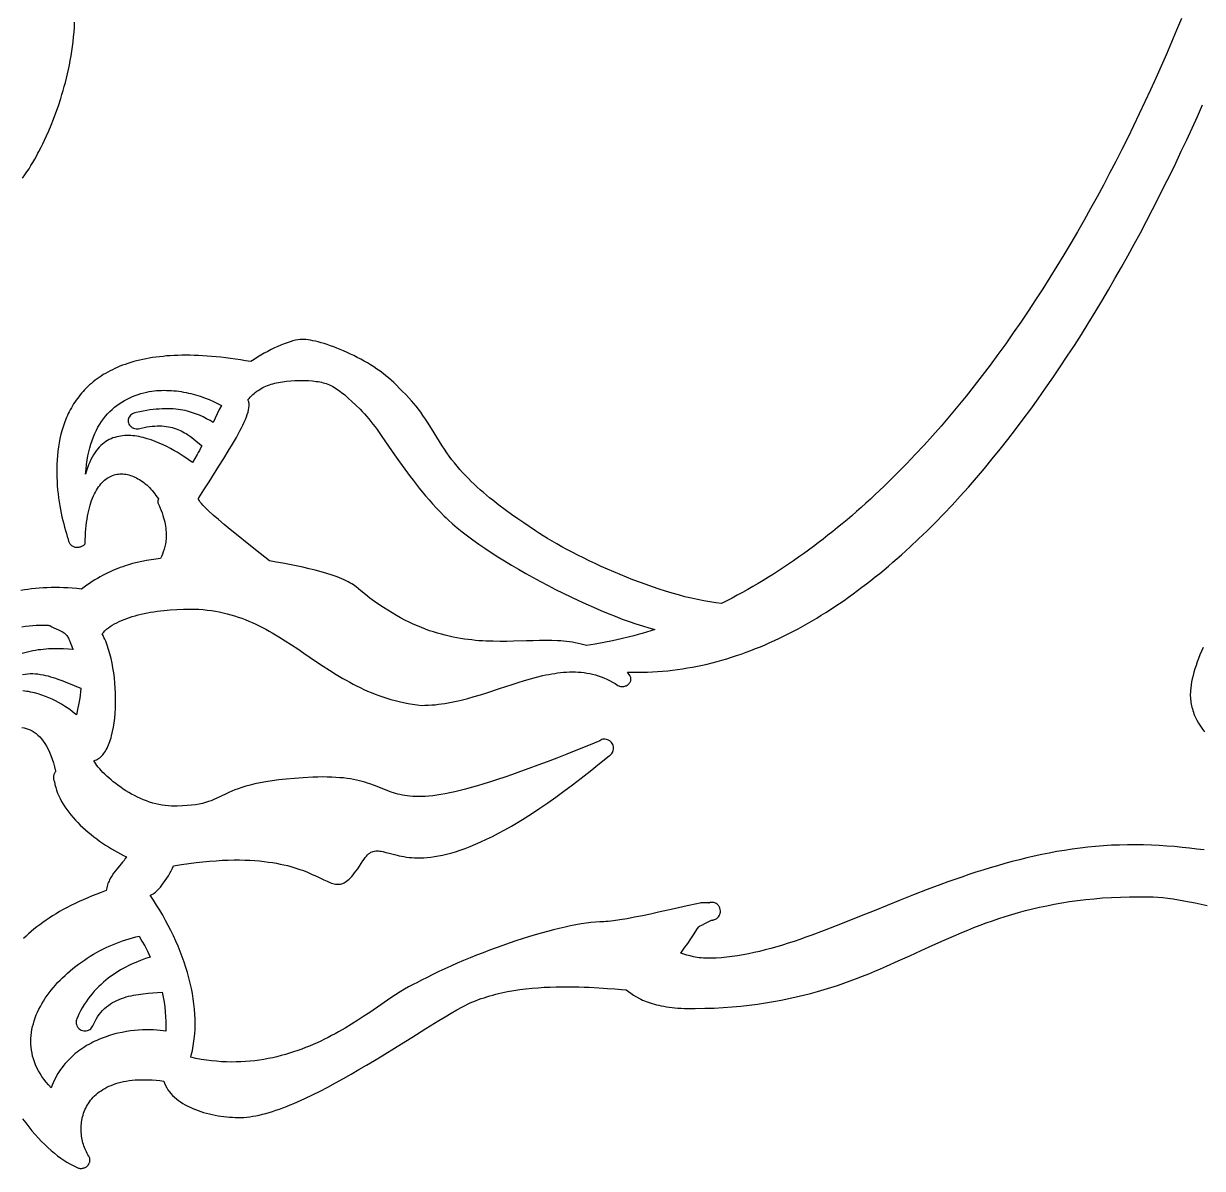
# Model space of a CAD drawing. Extents: x 0 to 113, y 52 to 137.
# Drawn here: x 45.32 to 64.05, y 54.6 to 72.79 of the extents above; entities that cross this region are included whole.
import ezdxf

# ---------------------------------------------------------------- set-up
doc = ezdxf.new("R2010")
doc.units = 0
doc.header["$MEASUREMENT"] = 0

msp = doc.modelspace()

# ---------------------------------------------------------------- linework, layer by layer
for points in [[(63.718, 72.871), (63.64, 72.681), (63.561, 72.492), (63.48, 72.302), (63.397, 72.112), (63.312, 71.923), (63.226, 71.733), (63.139, 71.543), (63.05, 71.353), (62.959, 71.164), (62.866, 70.974), (62.772, 70.785), (62.676, 70.597), (62.579, 70.409), (62.48, 70.222), (62.379, 70.035), (62.277, 69.849), (62.173, 69.664), (62.068, 69.479), (61.961, 69.296), (61.852, 69.114), (61.742, 68.932), (61.63, 68.752), (61.517, 68.573), (61.402, 68.396), (61.285, 68.22), (61.167, 68.045), (61.048, 67.872), (60.927, 67.7), (60.804, 67.53), (60.679, 67.362), (60.554, 67.195), (60.426, 67.031), (60.297, 66.868), (60.167, 66.708), (60.035, 66.55), (59.901, 66.393), (59.766, 66.239), (59.629, 66.088), (59.491, 65.939), (59.351, 65.792), (59.21, 65.648), (59.067, 65.506), (58.995, 65.437), (58.923, 65.368), (58.85, 65.299), (58.777, 65.232), (58.704, 65.165), (58.63, 65.098), (58.556, 65.033), (58.481, 64.968), (58.406, 64.904), (58.331, 64.841), (58.255, 64.778), (58.179, 64.717), (58.102, 64.656), (58.026, 64.595), (57.948, 64.536), (57.871, 64.478), (57.793, 64.42), (57.714, 64.363), (57.636, 64.307), (57.557, 64.252), (57.477, 64.197), (57.397, 64.144), (57.317, 64.091), (57.237, 64.04), (57.156, 63.989), (57.074, 63.939), (56.993, 63.89), (56.911, 63.842), (56.828, 63.795), (56.746, 63.749), (56.662, 63.703), (56.579, 63.659), (56.495, 63.616), (56.411, 63.574), (56.319, 63.584), (56.225, 63.598), (56.129, 63.615), (56.031, 63.634), (55.932, 63.656), (55.831, 63.681), (55.73, 63.708), (55.627, 63.737), (55.524, 63.768), (55.42, 63.801), (55.316, 63.836), (55.212, 63.873), (55.108, 63.911), (55.004, 63.95), (54.902, 63.991), (54.8, 64.032), (54.699, 64.075), (54.599, 64.118), (54.501, 64.162), (54.404, 64.206), (54.31, 64.251), (54.217, 64.296), (54.127, 64.341), (54.039, 64.386), (53.955, 64.431), (53.873, 64.475), (53.794, 64.519), (53.719, 64.562), (53.648, 64.605), (53.58, 64.646), (53.517, 64.686), (53.457, 64.725), (53.27, 64.852), (53.173, 64.919), (53.075, 64.989), (52.975, 65.061), (52.875, 65.136), (52.776, 65.214), (52.726, 65.254), (52.677, 65.295), (52.628, 65.337), (52.579, 65.379), (52.531, 65.423), (52.483, 65.467), (52.436, 65.513), (52.389, 65.559), (52.343, 65.606), (52.298, 65.655), (52.254, 65.704), (52.21, 65.754), (52.168, 65.806), (52.126, 65.858), (52.086, 65.912), (52.047, 65.967), (52.009, 66.023), (51.972, 66.08), (51.846, 66.283), (51.748, 66.439), (51.706, 66.504), (51.668, 66.561), (51.632, 66.613), (51.597, 66.66), (51.562, 66.706), (51.525, 66.75), (51.486, 66.795), (51.442, 66.842), (51.393, 66.893), (51.338, 66.949), (51.203, 67.082), (51.164, 67.12), (51.122, 67.157), (51.078, 67.193), (51.033, 67.228), (50.986, 67.263), (50.937, 67.297), (50.887, 67.331), (50.836, 67.363), (50.784, 67.395), (50.731, 67.425), (50.678, 67.455), (50.624, 67.483), (50.57, 67.511), (50.515, 67.537), (50.461, 67.562), (50.407, 67.586), (50.354, 67.609), (50.301, 67.63), (50.249, 67.65), (50.197, 67.669), (50.147, 67.686), (50.098, 67.702), (50.051, 67.716), (50.005, 67.729), (49.961, 67.74), (49.919, 67.749), (49.879, 67.757), (49.842, 67.763), (49.806, 67.767), (49.774, 67.769), (49.744, 67.77), (49.718, 67.768), (49.681, 67.763), (49.641, 67.755), (49.599, 67.745), (49.555, 67.732), (49.509, 67.717), (49.461, 67.699), (49.411, 67.679), (49.36, 67.657), (49.308, 67.633), (49.255, 67.607), (49.201, 67.579), (49.147, 67.55), (49.093, 67.519), (49.039, 67.486), (48.985, 67.452), (48.931, 67.416), (48.849, 67.431), (48.768, 67.444), (48.688, 67.456), (48.61, 67.467), (48.533, 67.477), (48.457, 67.485), (48.383, 67.493), (48.31, 67.5), (48.239, 67.505), (48.168, 67.51), (48.1, 67.513), (48.032, 67.516), (47.966, 67.517), (47.901, 67.518), (47.837, 67.517), (47.774, 67.516), (47.713, 67.513), (47.653, 67.51), (47.594, 67.506), (47.537, 67.5), (47.48, 67.494), (47.425, 67.488), (47.371, 67.48), (47.318, 67.471), (47.267, 67.462), (47.216, 67.451), (47.167, 67.44), (47.118, 67.429), (47.071, 67.416), (47.025, 67.403), (46.98, 67.388), (46.936, 67.373), (46.893, 67.358), (46.852, 67.342), (46.811, 67.325), (46.771, 67.307), (46.732, 67.288), (46.695, 67.269), (46.658, 67.25), (46.622, 67.229), (46.588, 67.209), (46.554, 67.187), (46.521, 67.165), (46.489, 67.142), (46.458, 67.119), (46.428, 67.095), (46.399, 67.071), (46.371, 67.046), (46.343, 67.021), (46.317, 66.995), (46.291, 66.969), (46.267, 66.942), (46.243, 66.915), (46.22, 66.887), (46.197, 66.859), (46.176, 66.83), (46.155, 66.802), (46.136, 66.772), (46.116, 66.743), (46.098, 66.713), (46.081, 66.682), (46.064, 66.652), (46.048, 66.621), (46.032, 66.59), (46.018, 66.558), (46.004, 66.526), (45.978, 66.462), (45.955, 66.397), (45.934, 66.33), (45.916, 66.264), (45.9, 66.196), (45.886, 66.128), (45.875, 66.06), (45.866, 65.991), (45.858, 65.923), (45.853, 65.854), (45.85, 65.785), (45.848, 65.717), (45.848, 65.648), (45.85, 65.581), (45.853, 65.513), (45.857, 65.447), (45.863, 65.381), (45.87, 65.315), (45.878, 65.251), (45.887, 65.188), (45.897, 65.126), (45.908, 65.065), (45.92, 65.006), (45.932, 64.948), (45.945, 64.892), (45.959, 64.837), (45.973, 64.784), (45.987, 64.733), (46.001, 64.685), (46.016, 64.638), (46.03, 64.594), (46.031, 64.583), (46.033, 64.573), (46.036, 64.563), (46.039, 64.553), (46.044, 64.544), (46.049, 64.534), (46.054, 64.526), (46.061, 64.517), (46.068, 64.509), (46.076, 64.502), (46.084, 64.495), (46.093, 64.489), (46.103, 64.483), (46.113, 64.478), (46.124, 64.474), (46.135, 64.47), (46.147, 64.468), (46.159, 64.466), (46.17, 64.466), (46.182, 64.466), (46.194, 64.467), (46.205, 64.468), (46.216, 64.471), (46.227, 64.474), (46.238, 64.478), (46.249, 64.482), (46.259, 64.488), (46.268, 64.494), (46.277, 64.5), (46.286, 64.507), (46.294, 64.515), (46.301, 64.523), (46.302, 64.584), (46.304, 64.644), (46.307, 64.701), (46.312, 64.757), (46.317, 64.81), (46.323, 64.862), (46.33, 64.912), (46.338, 64.96), (46.347, 65.006), (46.356, 65.051), (46.367, 65.093), (46.378, 65.134), (46.39, 65.174), (46.403, 65.211), (46.417, 65.247), (46.431, 65.281), (46.446, 65.313), (46.462, 65.344), (46.478, 65.373), (46.495, 65.4), (46.513, 65.426), (46.531, 65.45), (46.549, 65.473), (46.569, 65.494), (46.588, 65.513), (46.608, 65.531), (46.629, 65.547), (46.65, 65.562), (46.671, 65.575), (46.693, 65.587), (46.715, 65.598), (46.737, 65.607), (46.76, 65.615), (46.783, 65.621), (46.806, 65.626), (46.829, 65.629), (46.852, 65.631), (46.876, 65.632), (46.9, 65.631), (46.924, 65.629), (46.948, 65.626), (46.972, 65.622), (46.996, 65.616), (47.02, 65.609), (47.044, 65.601), (47.068, 65.592), (47.092, 65.581), (47.116, 65.569), (47.139, 65.556), (47.163, 65.542), (47.186, 65.527), (47.21, 65.511), (47.232, 65.494), (47.255, 65.475), (47.278, 65.456), (47.3, 65.435), (47.322, 65.414), (47.343, 65.391), (47.364, 65.368), (47.385, 65.343), (47.405, 65.318), (47.425, 65.291), (47.445, 65.264), (47.463, 65.236), (47.459, 65.22), (47.455, 65.205), (47.454, 65.197), (47.453, 65.19), (47.453, 65.182), (47.455, 65.174), (47.474, 65.131), (47.492, 65.09), (47.508, 65.05), (47.522, 65.011), (47.534, 64.973), (47.546, 64.936), (47.555, 64.901), (47.564, 64.866), (47.571, 64.832), (47.576, 64.8), (47.581, 64.768), (47.584, 64.737), (47.586, 64.708), (47.588, 64.679), (47.588, 64.651), (47.587, 64.624), (47.586, 64.597), (47.583, 64.572), (47.58, 64.547), (47.576, 64.523), (47.567, 64.478), (47.555, 64.435), (47.542, 64.394), (47.528, 64.356), (47.513, 64.32), (47.498, 64.286), (47.425, 64.277), (47.351, 64.267), (47.277, 64.255), (47.203, 64.241), (47.127, 64.225), (47.051, 64.206), (46.975, 64.184), (46.936, 64.171), (46.897, 64.158), (46.858, 64.144), (46.819, 64.129), (46.779, 64.113), (46.74, 64.096), (46.7, 64.078), (46.659, 64.059), (46.619, 64.039), (46.578, 64.018), (46.537, 63.995), (46.495, 63.972), (46.454, 63.947), (46.412, 63.92), (46.369, 63.893), (46.327, 63.864), (46.284, 63.834), (46.24, 63.802), (46.168, 63.81), (46.096, 63.816), (46.026, 63.82), (45.957, 63.824), (45.89, 63.826), (45.823, 63.826), (45.758, 63.826), (45.694, 63.824), (45.631, 63.821), (45.569, 63.817), (45.509, 63.811), (45.449, 63.805), (45.391, 63.797), (45.334, 63.788), (45.278, 63.778)], [(45.306, 70.332), (45.341, 70.382), (45.375, 70.432), (45.408, 70.482), (45.439, 70.532), (45.469, 70.582), (45.498, 70.632), (45.525, 70.682), (45.55, 70.731), (45.564, 70.756), (45.6, 70.825), (45.625, 70.876), (45.654, 70.936), (45.687, 71.006), (45.722, 71.084), (45.758, 71.172), (45.797, 71.267), (45.836, 71.371), (45.875, 71.481), (45.913, 71.598), (45.932, 71.66), (45.951, 71.722), (45.969, 71.786), (45.986, 71.852), (46.003, 71.919), (46.02, 71.987), (46.035, 72.057), (46.05, 72.128), (46.064, 72.2), (46.077, 72.273), (46.089, 72.347), (46.099, 72.423), (46.109, 72.499), (46.117, 72.576), (46.124, 72.654), (46.129, 72.733), (46.133, 72.812)], [(64.079, 59.656), (63.964, 59.671), (63.847, 59.685), (63.729, 59.698), (63.609, 59.709), (63.488, 59.719), (63.366, 59.727), (63.242, 59.732), (63.116, 59.737), (62.989, 59.739), (62.86, 59.738), (62.733, 59.735), (62.607, 59.73), (62.481, 59.722), (62.356, 59.712), (62.231, 59.7), (62.108, 59.685), (61.985, 59.669), (61.862, 59.65), (61.741, 59.63), (61.62, 59.607), (61.5, 59.583), (61.381, 59.557), (61.262, 59.53), (61.145, 59.501), (61.028, 59.471), (60.911, 59.439), (60.795, 59.406), (60.681, 59.372), (60.566, 59.337), (60.453, 59.301), (60.34, 59.264), (60.228, 59.226), (60.117, 59.187), (60.006, 59.148), (59.896, 59.107), (59.679, 59.026), (59.464, 58.943), (59.252, 58.859), (59.043, 58.775), (58.836, 58.691), (58.633, 58.608), (58.432, 58.528), (58.235, 58.45), (58.04, 58.374), (57.847, 58.303), (57.752, 58.269), (57.658, 58.236), (57.564, 58.204), (57.472, 58.174), (57.379, 58.145), (57.288, 58.118), (57.197, 58.092), (57.107, 58.068), (57.017, 58.045), (56.928, 58.025), (56.84, 58.006), (56.753, 57.989), (56.666, 57.975), (56.58, 57.962), (56.495, 57.952), (56.41, 57.944), (56.326, 57.939), (56.243, 57.936), (56.201, 57.936), (56.161, 57.936), (56.124, 57.938), (56.089, 57.941), (56.056, 57.944), (56.025, 57.949), (55.995, 57.954), (55.967, 57.959), (55.913, 57.972), (55.862, 57.986), (55.763, 58.015), (55.82, 58.095), (55.874, 58.172), (55.923, 58.245), (55.966, 58.31), (56.031, 58.408), (56.05, 58.436), (56.056, 58.443), (56.06, 58.446), (56.066, 58.447), (56.074, 58.45), (56.097, 58.461), (56.158, 58.492), (56.22, 58.525), (56.244, 58.537), (56.254, 58.541), (56.261, 58.543), (56.271, 58.543), (56.281, 58.545), (56.291, 58.547), (56.3, 58.55), (56.318, 58.557), (56.335, 58.568), (56.35, 58.58), (56.363, 58.595), (56.374, 58.612), (56.383, 58.631), (56.389, 58.65), (56.393, 58.67), (56.394, 58.69), (56.392, 58.71), (56.387, 58.729), (56.38, 58.747), (56.375, 58.756), (56.37, 58.764), (56.364, 58.772), (56.357, 58.78), (56.341, 58.794), (56.325, 58.805), (56.306, 58.814), (56.287, 58.82), (56.268, 58.823), (56.248, 58.824), (56.238, 58.823), (56.228, 58.821), (56.218, 58.818), (56.208, 58.815), (56.214, 58.817), (56.209, 58.817), (56.182, 58.815), (56.165, 58.815), (56.144, 58.815), (56.121, 58.815), (56.095, 58.815), (56.085, 58.814), (56.069, 58.812), (56.02, 58.802), (55.867, 58.768), (55.657, 58.72), (55.412, 58.666), (55.284, 58.638), (55.156, 58.611), (55.03, 58.586), (54.91, 58.563), (54.798, 58.544), (54.697, 58.529), (54.651, 58.524), (54.61, 58.52), (54.572, 58.517), (54.539, 58.516), (54.476, 58.515), (54.408, 58.51), (54.336, 58.503), (54.261, 58.494), (54.182, 58.482), (54.099, 58.467), (54.013, 58.45), (53.925, 58.431), (53.834, 58.41), (53.74, 58.387), (53.645, 58.362), (53.547, 58.335), (53.448, 58.307), (53.347, 58.276), (53.245, 58.244), (53.143, 58.211), (53.039, 58.176), (52.935, 58.14), (52.831, 58.102), (52.726, 58.064), (52.622, 58.024), (52.519, 57.983), (52.416, 57.942), (52.314, 57.899), (52.213, 57.856), (52.113, 57.812), (52.016, 57.768), (51.92, 57.723), (51.826, 57.678), (51.735, 57.632), (51.646, 57.586), (51.56, 57.54), (51.531, 57.528), (51.501, 57.514), (51.47, 57.498), (51.439, 57.481), (51.373, 57.444), (51.305, 57.401), (51.233, 57.354), (51.157, 57.304), (50.996, 57.194), (50.821, 57.075), (50.729, 57.013), (50.633, 56.951), (50.534, 56.889), (50.431, 56.827), (50.324, 56.766), (50.27, 56.736), (50.215, 56.706), (50.159, 56.677), (50.101, 56.648), (50.044, 56.62), (49.985, 56.593), (49.925, 56.566), (49.865, 56.54), (49.803, 56.515), (49.741, 56.491), (49.678, 56.468), (49.613, 56.446), (49.549, 56.426), (49.483, 56.406), (49.416, 56.388), (49.348, 56.371), (49.28, 56.355), (49.21, 56.341), (49.14, 56.328), (49.069, 56.317), (48.997, 56.307), (48.924, 56.299), (48.85, 56.293), (48.775, 56.289), (48.699, 56.287), (48.623, 56.286), (48.545, 56.288), (48.467, 56.292), (48.388, 56.298), (48.307, 56.306), (48.226, 56.316), (48.144, 56.329), (48.061, 56.344), (47.977, 56.362), (47.987, 56.398), (47.996, 56.434), (48.004, 56.47), (48.011, 56.507), (48.024, 56.581), (48.034, 56.657), (48.041, 56.733), (48.046, 56.811), (48.048, 56.889), (48.047, 56.968), (48.043, 57.048), (48.037, 57.129), (48.028, 57.21), (48.017, 57.292), (48.004, 57.374), (47.988, 57.457), (47.969, 57.54), (47.949, 57.623), (47.926, 57.707), (47.9, 57.79), (47.873, 57.874), (47.843, 57.958), (47.811, 58.041), (47.777, 58.125), (47.741, 58.208), (47.703, 58.291), (47.663, 58.374), (47.621, 58.456), (47.577, 58.538), (47.532, 58.62), (47.484, 58.7), (47.435, 58.78), (47.384, 58.86), (47.331, 58.938), (47.341, 58.94), (47.351, 58.943), (47.361, 58.948), (47.372, 58.954), (47.384, 58.961), (47.395, 58.969), (47.419, 58.988), (47.444, 59.011), (47.469, 59.037), (47.495, 59.067), (47.521, 59.099), (47.547, 59.134), (47.572, 59.17), (47.597, 59.208), (47.622, 59.247), (47.645, 59.286), (47.667, 59.326), (47.688, 59.365), (47.706, 59.404), (47.829, 59.424), (47.947, 59.441), (48.062, 59.456), (48.172, 59.468), (48.278, 59.478), (48.381, 59.486), (48.479, 59.492), (48.574, 59.495), (48.666, 59.497), (48.753, 59.497), (48.838, 59.496), (48.919, 59.492), (48.997, 59.488), (49.071, 59.482), (49.143, 59.474), (49.212, 59.465), (49.277, 59.456), (49.34, 59.445), (49.4, 59.433), (49.458, 59.421), (49.513, 59.407), (49.566, 59.393), (49.616, 59.379), (49.664, 59.364), (49.709, 59.348), (49.753, 59.333), (49.794, 59.317), (49.834, 59.301), (49.908, 59.269), (49.975, 59.239), (50.092, 59.183), (50.143, 59.159), (50.19, 59.139), (50.213, 59.131), (50.235, 59.124), (50.256, 59.119), (50.276, 59.115), (50.297, 59.112), (50.316, 59.111), (50.336, 59.112), (50.355, 59.114), (50.375, 59.119), (50.394, 59.126), (50.413, 59.134), (50.433, 59.145), (50.452, 59.158), (50.473, 59.174), (50.493, 59.192), (50.514, 59.213), (50.536, 59.236), (50.558, 59.263), (50.581, 59.292), (50.606, 59.324), (50.631, 59.359), (50.657, 59.397), (50.684, 59.439), (50.712, 59.484), (50.731, 59.512), (50.749, 59.537), (50.768, 59.559), (50.786, 59.578), (50.804, 59.594), (50.823, 59.608), (50.841, 59.619), (50.86, 59.627), (50.879, 59.634), (50.899, 59.638), (50.919, 59.641), (50.939, 59.641), (50.961, 59.641), (50.983, 59.638), (51.005, 59.635), (51.029, 59.63), (51.079, 59.618), (51.133, 59.603), (51.192, 59.587), (51.257, 59.571), (51.291, 59.564), (51.327, 59.557), (51.365, 59.55), (51.405, 59.544), (51.446, 59.539), (51.489, 59.535), (51.535, 59.533), (51.582, 59.531), (51.632, 59.532), (51.683, 59.533), (51.737, 59.537), (51.793, 59.543), (51.852, 59.551), (51.913, 59.561), (51.977, 59.574), (52.043, 59.59), (52.113, 59.608), (52.184, 59.629), (52.259, 59.653), (52.337, 59.681), (52.418, 59.712), (52.502, 59.746), (52.589, 59.784), (52.679, 59.826), (52.773, 59.872), (52.87, 59.923), (52.97, 59.977), (53.074, 60.036), (53.182, 60.1), (53.293, 60.169), (53.408, 60.242), (53.527, 60.321), (53.65, 60.405), (53.777, 60.495), (53.908, 60.59), (54.043, 60.69), (54.183, 60.797), (54.326, 60.91), (54.474, 61.029), (54.627, 61.154), (54.643, 61.164), (54.657, 61.176), (54.669, 61.19), (54.679, 61.205), (54.687, 61.222), (54.692, 61.239), (54.696, 61.258), (54.697, 61.277), (54.695, 61.297), (54.691, 61.316), (54.684, 61.333), (54.675, 61.35), (54.663, 61.365), (54.65, 61.379), (54.635, 61.391), (54.618, 61.4), (54.6, 61.408), (54.582, 61.413), (54.564, 61.416), (54.546, 61.417), (54.528, 61.415), (54.511, 61.41), (54.494, 61.402), (54.478, 61.392), (54.296, 61.317), (54.122, 61.247), (53.954, 61.18), (53.794, 61.117), (53.64, 61.058), (53.493, 61.002), (53.352, 60.95), (53.218, 60.901), (53.089, 60.856), (52.967, 60.814), (52.85, 60.775), (52.739, 60.739), (52.633, 60.706), (52.532, 60.676), (52.436, 60.648), (52.344, 60.624), (52.258, 60.602), (52.175, 60.582), (52.097, 60.565), (52.023, 60.55), (51.953, 60.538), (51.886, 60.527), (51.823, 60.519), (51.763, 60.512), (51.706, 60.508), (51.652, 60.505), (51.601, 60.504), (51.552, 60.504), (51.506, 60.506), (51.461, 60.509), (51.419, 60.514), (51.379, 60.52), (51.34, 60.527), (51.302, 60.535), (51.266, 60.544), (51.231, 60.554), (51.197, 60.565), (51.163, 60.576), (51.097, 60.6), (51.031, 60.626), (50.965, 60.653), (50.896, 60.68), (50.823, 60.707), (50.784, 60.72), (50.744, 60.732), (50.702, 60.744), (50.659, 60.755), (50.613, 60.766), (50.565, 60.776), (50.514, 60.785), (50.461, 60.793), (50.405, 60.8), (50.346, 60.805), (50.283, 60.81), (50.218, 60.813), (50.148, 60.815), (50.075, 60.816), (49.998, 60.814), (49.917, 60.811), (49.765, 60.803), (49.625, 60.793), (49.496, 60.782), (49.377, 60.769), (49.269, 60.755), (49.17, 60.74), (49.079, 60.723), (48.997, 60.706), (48.921, 60.688), (48.852, 60.669), (48.79, 60.649), (48.732, 60.63), (48.679, 60.61), (48.63, 60.589), (48.584, 60.569), (48.541, 60.549), (48.461, 60.51), (48.382, 60.473), (48.343, 60.456), (48.301, 60.439), (48.258, 60.424), (48.213, 60.409), (48.164, 60.397), (48.11, 60.385), (48.053, 60.375), (47.99, 60.367), (47.921, 60.361), (47.845, 60.356), (47.762, 60.354), (47.672, 60.354), (47.622, 60.356), (47.572, 60.361), (47.523, 60.368), (47.473, 60.377), (47.423, 60.388), (47.373, 60.402), (47.324, 60.417), (47.275, 60.435), (47.227, 60.454), (47.178, 60.475), (47.131, 60.497), (47.084, 60.52), (47.038, 60.545), (46.993, 60.57), (46.949, 60.597), (46.906, 60.625), (46.865, 60.653), (46.824, 60.682), (46.785, 60.711), (46.747, 60.74), (46.711, 60.77), (46.676, 60.8), (46.643, 60.83), (46.612, 60.859), (46.583, 60.889), (46.556, 60.918), (46.531, 60.946), (46.508, 60.974), (46.487, 61), (46.469, 61.026), (46.453, 61.051), (46.44, 61.075), (46.459, 61.081), (46.478, 61.088), (46.496, 61.097), (46.514, 61.108), (46.531, 61.12), (46.548, 61.134), (46.564, 61.15), (46.579, 61.167), (46.594, 61.185), (46.609, 61.205), (46.622, 61.227), (46.636, 61.249), (46.648, 61.273), (46.66, 61.298), (46.672, 61.325), (46.683, 61.352), (46.693, 61.38), (46.703, 61.41), (46.712, 61.44), (46.721, 61.472), (46.736, 61.537), (46.75, 61.606), (46.761, 61.678), (46.77, 61.752), (46.777, 61.828), (46.782, 61.906), (46.784, 61.986), (46.784, 62.066), (46.783, 62.147), (46.779, 62.228), (46.773, 62.309), (46.765, 62.39), (46.754, 62.47), (46.742, 62.549), (46.728, 62.626), (46.711, 62.701), (46.693, 62.773), (46.673, 62.843), (46.65, 62.91), (46.638, 62.942), (46.626, 62.974), (46.613, 63.004), (46.599, 63.033), (46.585, 63.062), (46.571, 63.089), (46.592, 63.114), (46.615, 63.139), (46.641, 63.163), (46.669, 63.186), (46.699, 63.208), (46.731, 63.229), (46.765, 63.249), (46.801, 63.268), (46.838, 63.287), (46.878, 63.304), (46.919, 63.321), (46.961, 63.336), (47.004, 63.351), (47.049, 63.365), (47.095, 63.379), (47.143, 63.391), (47.191, 63.403), (47.24, 63.414), (47.29, 63.424), (47.34, 63.433), (47.391, 63.441), (47.443, 63.449), (47.495, 63.456), (47.548, 63.462), (47.601, 63.467), (47.653, 63.472), (47.759, 63.479), (47.865, 63.483), (47.969, 63.485), (48.039, 63.484), (48.107, 63.481), (48.175, 63.476), (48.241, 63.469), (48.306, 63.461), (48.37, 63.451), (48.432, 63.439), (48.494, 63.426), (48.555, 63.411), (48.615, 63.395), (48.674, 63.377), (48.732, 63.358), (48.789, 63.338), (48.845, 63.316), (48.901, 63.293), (48.956, 63.269), (49.01, 63.244), (49.064, 63.218), (49.117, 63.191), (49.17, 63.164), (49.222, 63.135), (49.274, 63.106), (49.325, 63.075), (49.376, 63.045), (49.477, 62.981), (49.578, 62.916), (49.678, 62.85), (49.777, 62.782), (49.978, 62.646), (50.08, 62.578), (50.183, 62.512), (50.287, 62.446), (50.34, 62.414), (50.394, 62.383), (50.448, 62.352), (50.503, 62.322), (50.558, 62.292), (50.614, 62.263), (50.671, 62.236), (50.729, 62.208), (50.787, 62.182), (50.847, 62.157), (50.907, 62.133), (50.969, 62.11), (51.031, 62.088), (51.095, 62.068), (51.159, 62.048), (51.225, 62.031), (51.292, 62.014), (51.361, 61.999), (51.43, 61.985), (51.501, 61.973), (51.573, 61.963), (51.647, 61.954), (51.7, 61.955), (51.753, 61.957), (51.806, 61.961), (51.859, 61.965), (51.912, 61.971), (51.964, 61.978), (52.017, 61.986), (52.069, 61.995), (52.121, 62.004), (52.173, 62.015), (52.225, 62.026), (52.277, 62.039), (52.38, 62.065), (52.482, 62.093), (52.584, 62.124), (52.685, 62.155), (52.886, 62.221), (53.084, 62.286), (53.183, 62.318), (53.281, 62.348), (53.378, 62.377), (53.474, 62.403), (53.57, 62.426), (53.618, 62.437), (53.666, 62.446), (53.714, 62.455), (53.761, 62.463), (53.808, 62.469), (53.855, 62.475), (53.902, 62.479), (53.949, 62.483), (53.996, 62.485), (54.042, 62.485), (54.089, 62.485), (54.135, 62.483), (54.181, 62.479), (54.227, 62.474), (54.273, 62.467), (54.318, 62.459), (54.364, 62.449), (54.409, 62.437), (54.454, 62.423), (54.499, 62.407), (54.544, 62.39), (54.589, 62.37), (54.634, 62.349), (54.678, 62.325), (54.722, 62.299), (54.766, 62.271), (54.779, 62.264), (54.793, 62.259), (54.806, 62.256), (54.82, 62.253), (54.833, 62.252), (54.847, 62.253), (54.86, 62.254), (54.873, 62.257), (54.886, 62.262), (54.899, 62.267), (54.911, 62.274), (54.922, 62.281), (54.932, 62.29), (54.942, 62.3), (54.951, 62.312), (54.959, 62.324), (54.964, 62.334), (54.968, 62.345), (54.97, 62.355), (54.971, 62.366), (54.971, 62.376), (54.97, 62.387), (54.968, 62.397), (54.964, 62.407), (54.96, 62.417), (54.956, 62.427), (54.944, 62.447), (54.93, 62.465), (54.915, 62.482), (54.996, 62.48), (55.076, 62.479), (55.156, 62.48), (55.237, 62.482), (55.317, 62.486), (55.396, 62.491), (55.476, 62.497), (55.556, 62.505), (55.635, 62.513), (55.714, 62.524), (55.793, 62.535), (55.872, 62.548), (55.95, 62.562), (56.029, 62.577), (56.107, 62.594), (56.185, 62.611), (56.263, 62.63), (56.34, 62.651), (56.418, 62.672), (56.495, 62.695), (56.572, 62.719), (56.649, 62.744), (56.726, 62.77), (56.802, 62.797), (56.878, 62.826), (56.954, 62.856), (57.03, 62.886), (57.106, 62.918), (57.181, 62.951), (57.256, 62.985), (57.331, 63.021), (57.406, 63.057), (57.481, 63.094), (57.555, 63.133), (57.629, 63.172), (57.703, 63.213), (57.777, 63.255), (57.85, 63.297), (57.924, 63.341), (57.997, 63.385), (58.069, 63.431), (58.142, 63.478), (58.214, 63.525), (58.286, 63.574), (58.358, 63.623), (58.43, 63.673), (58.501, 63.725), (58.572, 63.777), (58.643, 63.83), (58.714, 63.884), (58.784, 63.939), (58.855, 63.995), (58.925, 64.051), (58.994, 64.109), (59.064, 64.167), (59.133, 64.227), (59.202, 64.287), (59.271, 64.347), (59.339, 64.409), (59.407, 64.471), (59.543, 64.599), (59.677, 64.729), (59.811, 64.862), (59.943, 64.998), (60.074, 65.137), (60.205, 65.279), (60.334, 65.423), (60.462, 65.57), (60.589, 65.719), (60.714, 65.871), (60.839, 66.025), (60.962, 66.181), (61.084, 66.34), (61.205, 66.5), (61.325, 66.663), (61.444, 66.827), (61.561, 66.993), (61.677, 67.161), (61.792, 67.331), (61.905, 67.502), (62.018, 67.674), (62.129, 67.848), (62.238, 68.024), (62.347, 68.2), (62.454, 68.378), (62.559, 68.557), (62.663, 68.737), (62.766, 68.918), (62.868, 69.099), (62.968, 69.282), (63.067, 69.465), (63.164, 69.648), (63.26, 69.832), (63.354, 70.017), (63.447, 70.202), (63.539, 70.387), (63.629, 70.572), (63.717, 70.758), (63.804, 70.943), (63.89, 71.128), (63.973, 71.313), (64.056, 71.498)], [(45.292, 63.202), (45.352, 63.212), (45.41, 63.219), (45.467, 63.224), (45.523, 63.228), (45.577, 63.23), (45.629, 63.23), (45.679, 63.23), (45.679, 63.23), (45.698, 63.228), (45.711, 63.226), (45.723, 63.223), (45.74, 63.221), (45.769, 63.203), (45.802, 63.186), (45.874, 63.152), (45.908, 63.136), (45.94, 63.12), (45.966, 63.104), (45.976, 63.096), (45.985, 63.089), (45.997, 63.077), (46.008, 63.064), (46.018, 63.05), (46.027, 63.036), (46.035, 63.021), (46.043, 63.005), (46.056, 62.973), (46.069, 62.94), (46.081, 62.907), (46.093, 62.874), (46.107, 62.843), (46.033, 62.848), (45.956, 62.853), (45.878, 62.855), (45.798, 62.854), (45.758, 62.853), (45.717, 62.851), (45.676, 62.848), (45.635, 62.844), (45.594, 62.839), (45.552, 62.834), (45.51, 62.827), (45.469, 62.819), (45.427, 62.811), (45.385, 62.8), (45.343, 62.789), (45.301, 62.777)], [(64.064, 62.876), (64.038, 62.817), (64.014, 62.758), (63.991, 62.701), (63.97, 62.644), (63.951, 62.589), (63.933, 62.534), (63.917, 62.481), (63.904, 62.428), (63.892, 62.377), (63.881, 62.327), (63.873, 62.278), (63.867, 62.23), (63.862, 62.183), (63.861, 62.157), (63.86, 62.131), (63.86, 62.105), (63.862, 62.079), (63.864, 62.053), (63.867, 62.027), (63.87, 62.001), (63.875, 61.975), (63.88, 61.949), (63.886, 61.923), (63.893, 61.897), (63.901, 61.872), (63.909, 61.846), (63.919, 61.821), (63.929, 61.795), (63.94, 61.77), (63.963, 61.721), (63.99, 61.672), (64.02, 61.625), (64.052, 61.578), (64.087, 61.533)], [(45.305, 62.445), (45.346, 62.452), (45.387, 62.456), (45.428, 62.458), (45.469, 62.458), (45.509, 62.456), (45.55, 62.453), (45.591, 62.447), (45.631, 62.44), (45.671, 62.431), (45.711, 62.421), (45.751, 62.41), (45.79, 62.399), (45.829, 62.386), (45.868, 62.372), (45.944, 62.343), (46.019, 62.313), (46.091, 62.283), (46.162, 62.254), (46.23, 62.227), (46.226, 62.171), (46.221, 62.118), (46.214, 62.067), (46.206, 62.016), (46.196, 61.965), (46.185, 61.914), (46.16, 61.805), (46.127, 61.832), (46.092, 61.859), (46.054, 61.887), (46.014, 61.915), (45.971, 61.943), (45.925, 61.971), (45.878, 61.998), (45.828, 62.024), (45.777, 62.05), (45.724, 62.074), (45.668, 62.097), (45.612, 62.117), (45.554, 62.136), (45.494, 62.152), (45.433, 62.166), (45.402, 62.172), (45.371, 62.177), (45.34, 62.181), (45.308, 62.185)], [(45.296, 61.602), (45.33, 61.597), (45.362, 61.589), (45.395, 61.578), (45.427, 61.565), (45.458, 61.548), (45.489, 61.529), (45.52, 61.506), (45.55, 61.481), (45.579, 61.452), (45.607, 61.421), (45.634, 61.385), (45.661, 61.347), (45.686, 61.305), (45.71, 61.26), (45.734, 61.211), (45.756, 61.158), (45.776, 61.101), (45.795, 61.041), (45.813, 60.977), (45.83, 60.909), (45.829, 60.907), (45.83, 60.905), (45.83, 60.902), (45.83, 60.9), (45.823, 60.892), (45.817, 60.883), (45.812, 60.874), (45.807, 60.864), (45.803, 60.854), (45.8, 60.844), (45.798, 60.834), (45.796, 60.824), (45.796, 60.814), (45.796, 60.803), (45.796, 60.793), (45.798, 60.782), (45.8, 60.772), (45.803, 60.762), (45.807, 60.752), (45.812, 60.742), (45.82, 60.697), (45.832, 60.651), (45.845, 60.606), (45.862, 60.561), (45.881, 60.517), (45.902, 60.472), (45.926, 60.428), (45.951, 60.384), (45.979, 60.341), (46.009, 60.298), (46.041, 60.256), (46.074, 60.214), (46.109, 60.172), (46.146, 60.132), (46.184, 60.091), (46.223, 60.052), (46.264, 60.013), (46.306, 59.975), (46.349, 59.938), (46.393, 59.902), (46.437, 59.866), (46.483, 59.832), (46.529, 59.798), (46.576, 59.766), (46.623, 59.734), (46.67, 59.704), (46.718, 59.674), (46.766, 59.646), (46.814, 59.619), (46.862, 59.594), (46.909, 59.569), (46.957, 59.546), (46.938, 59.518), (46.918, 59.491), (46.896, 59.463), (46.873, 59.435), (46.825, 59.378), (46.801, 59.349), (46.776, 59.318), (46.753, 59.286), (46.73, 59.253), (46.708, 59.218), (46.689, 59.181), (46.679, 59.161), (46.671, 59.142), (46.663, 59.121), (46.655, 59.1), (46.649, 59.079), (46.643, 59.056), (46.638, 59.033), (46.633, 59.01), (46.557, 58.982), (46.483, 58.954), (46.41, 58.926), (46.34, 58.896), (46.271, 58.866), (46.204, 58.836), (46.139, 58.805), (46.075, 58.774), (46.013, 58.742), (45.953, 58.709), (45.895, 58.677), (45.838, 58.643), (45.783, 58.609), (45.73, 58.575), (45.678, 58.54), (45.628, 58.505), (45.58, 58.469), (45.533, 58.433), (45.487, 58.397), (45.444, 58.36), (45.401, 58.323), (45.361, 58.285), (45.321, 58.247)], [(45.307, 55.382), (45.355, 55.318), (45.404, 55.255), (45.453, 55.194), (45.504, 55.136), (45.554, 55.08), (45.605, 55.026), (45.657, 54.975), (45.708, 54.927), (45.759, 54.881), (45.811, 54.838), (45.862, 54.798), (45.912, 54.76), (45.962, 54.726), (46.011, 54.695), (46.059, 54.667), (46.107, 54.643), (46.153, 54.622), (46.162, 54.616), (46.172, 54.61), (46.182, 54.606), (46.192, 54.602), (46.203, 54.599), (46.213, 54.597), (46.224, 54.596), (46.235, 54.596), (46.246, 54.596), (46.257, 54.598), (46.268, 54.6), (46.279, 54.603), (46.289, 54.606), (46.3, 54.611), (46.309, 54.616), (46.319, 54.622), (46.328, 54.628), (46.336, 54.636), (46.343, 54.643), (46.35, 54.651), (46.356, 54.66), (46.361, 54.669), (46.366, 54.678), (46.369, 54.688), (46.372, 54.697), (46.374, 54.707), (46.376, 54.718), (46.377, 54.728), (46.376, 54.739), (46.375, 54.75), (46.374, 54.76), (46.371, 54.771), (46.358, 54.792), (46.345, 54.813), (46.332, 54.835), (46.32, 54.857), (46.309, 54.88), (46.299, 54.904), (46.289, 54.928), (46.28, 54.953), (46.272, 54.978), (46.265, 55.004), (46.258, 55.03), (46.252, 55.056), (46.247, 55.083), (46.243, 55.11), (46.24, 55.138), (46.238, 55.165), (46.236, 55.193), (46.236, 55.221), (46.236, 55.249), (46.237, 55.277), (46.24, 55.305), (46.243, 55.333), (46.248, 55.361), (46.253, 55.389), (46.26, 55.417), (46.267, 55.444), (46.276, 55.472), (46.286, 55.499), (46.297, 55.526), (46.309, 55.552), (46.322, 55.579), (46.337, 55.604), (46.352, 55.63), (46.369, 55.654), (46.387, 55.679), (46.407, 55.703), (46.428, 55.726), (46.45, 55.748), (46.473, 55.77), (46.498, 55.791), (46.524, 55.812), (46.552, 55.831), (46.581, 55.85), (46.611, 55.868), (46.643, 55.885), (46.677, 55.901), (46.711, 55.916), (46.748, 55.93), (46.786, 55.943), (46.825, 55.955), (46.866, 55.966), (46.909, 55.975), (46.953, 55.984), (46.999, 55.991), (47.046, 55.997), (47.095, 56.001), (47.146, 56.004), (47.199, 56.006), (47.253, 56.006), (47.309, 56.005), (47.367, 56.002), (47.426, 55.998), (47.488, 55.992), (47.551, 55.985), (47.557, 55.966), (47.563, 55.948), (47.578, 55.913), (47.596, 55.879), (47.616, 55.846), (47.638, 55.815), (47.663, 55.785), (47.69, 55.756), (47.719, 55.728), (47.75, 55.701), (47.782, 55.676), (47.817, 55.652), (47.852, 55.629), (47.89, 55.607), (47.929, 55.586), (47.969, 55.567), (48.01, 55.549), (48.052, 55.531), (48.095, 55.515), (48.139, 55.5), (48.183, 55.487), (48.228, 55.474), (48.274, 55.462), (48.32, 55.452), (48.366, 55.442), (48.412, 55.434), (48.458, 55.427), (48.505, 55.42), (48.551, 55.415), (48.596, 55.411), (48.642, 55.408), (48.686, 55.406), (48.73, 55.404), (48.775, 55.405), (48.821, 55.407), (48.868, 55.411), (48.916, 55.416), (48.965, 55.424), (49.014, 55.433), (49.065, 55.444), (49.117, 55.456), (49.169, 55.469), (49.223, 55.485), (49.277, 55.501), (49.331, 55.519), (49.387, 55.539), (49.443, 55.559), (49.5, 55.581), (49.557, 55.604), (49.615, 55.628), (49.674, 55.653), (49.792, 55.707), (49.912, 55.764), (50.033, 55.825), (50.156, 55.888), (50.279, 55.955), (50.403, 56.023), (50.526, 56.094), (50.65, 56.166), (50.773, 56.239), (50.896, 56.312), (51.018, 56.386), (51.257, 56.534), (51.489, 56.678), (51.711, 56.817), (51.921, 56.945), (52.021, 57.005), (52.116, 57.062), (52.208, 57.115), (52.295, 57.163), (52.336, 57.185), (52.377, 57.205), (52.419, 57.225), (52.462, 57.243), (52.505, 57.261), (52.549, 57.278), (52.593, 57.294), (52.638, 57.309), (52.684, 57.324), (52.73, 57.338), (52.776, 57.351), (52.823, 57.363), (52.87, 57.374), (52.917, 57.385), (53.013, 57.405), (53.109, 57.422), (53.206, 57.437), (53.303, 57.449), (53.401, 57.459), (53.497, 57.467), (53.594, 57.474), (53.689, 57.478), (53.783, 57.481), (53.876, 57.483), (53.967, 57.483), (54.056, 57.482), (54.143, 57.481), (54.227, 57.478), (54.308, 57.475), (54.461, 57.467), (54.599, 57.457), (54.719, 57.449), (54.82, 57.441), (54.899, 57.436), (54.935, 57.407), (54.973, 57.379), (55.014, 57.351), (55.058, 57.324), (55.106, 57.297), (55.132, 57.284), (55.158, 57.272), (55.186, 57.26), (55.215, 57.248), (55.245, 57.237), (55.277, 57.226), (55.31, 57.216), (55.344, 57.206), (55.379, 57.196), (55.416, 57.188), (55.455, 57.179), (55.495, 57.172), (55.536, 57.165), (55.58, 57.159), (55.625, 57.153), (55.672, 57.148), (55.72, 57.144), (55.77, 57.141), (55.823, 57.139), (55.877, 57.137), (55.933, 57.136), (55.991, 57.137), (56.144, 57.14), (56.293, 57.145), (56.438, 57.153), (56.58, 57.164), (56.718, 57.176), (56.853, 57.191), (56.984, 57.208), (57.113, 57.227), (57.238, 57.247), (57.361, 57.27), (57.48, 57.294), (57.598, 57.32), (57.712, 57.347), (57.825, 57.376), (57.935, 57.406), (58.043, 57.438), (58.149, 57.471), (58.253, 57.505), (58.355, 57.54), (58.456, 57.577), (58.555, 57.614), (58.653, 57.652), (58.75, 57.69), (58.845, 57.73), (58.94, 57.769), (59.033, 57.81), (59.219, 57.892), (59.402, 57.975), (59.585, 58.059), (59.767, 58.142), (59.951, 58.224), (60.137, 58.305), (60.231, 58.345), (60.326, 58.384), (60.422, 58.422), (60.519, 58.459), (60.617, 58.496), (60.717, 58.531), (60.818, 58.566), (60.921, 58.599), (61.026, 58.631), (61.132, 58.662), (61.241, 58.692), (61.352, 58.72), (61.465, 58.746), (61.58, 58.771), (61.699, 58.794), (61.819, 58.816), (61.943, 58.835), (62.069, 58.853), (62.198, 58.868), (62.331, 58.882), (62.467, 58.893), (62.606, 58.902), (62.749, 58.908), (62.895, 58.912), (63.046, 58.914), (63.2, 58.913), (63.272, 58.911), (63.346, 58.906), (63.423, 58.899), (63.503, 58.89), (63.586, 58.878), (63.671, 58.865), (63.759, 58.85), (63.848, 58.833), (63.94, 58.814), (64.034, 58.794), (64.13, 58.773)]]:
    msp.add_lwpolyline(points)
for points in [[(49.777, 67.116), (49.848, 67.114), (49.912, 67.11), (49.972, 67.103), (50.001, 67.099), (50.029, 67.094), (50.055, 67.088), (50.081, 67.081), (50.107, 67.074), (50.132, 67.066), (50.156, 67.057), (50.181, 67.047), (50.205, 67.036), (50.228, 67.024), (50.252, 67.011), (50.276, 66.996), (50.3, 66.981), (50.324, 66.965), (50.349, 66.947), (50.374, 66.928), (50.425, 66.886), (50.48, 66.838), (50.538, 66.785), (50.601, 66.725), (50.669, 66.659), (50.704, 66.623), (50.738, 66.586), (50.772, 66.548), (50.806, 66.508), (50.839, 66.467), (50.872, 66.425), (50.906, 66.381), (50.939, 66.336), (51.006, 66.242), (51.074, 66.143), (51.218, 65.933), (51.295, 65.822), (51.377, 65.708), (51.464, 65.59), (51.51, 65.53), (51.557, 65.469), (51.606, 65.408), (51.657, 65.346), (51.71, 65.283), (51.764, 65.22), (51.821, 65.156), (51.88, 65.092), (51.942, 65.027), (52.005, 64.962), (52.036, 64.932), (52.067, 64.902), (52.135, 64.84), (52.209, 64.777), (52.288, 64.713), (52.373, 64.648), (52.461, 64.583), (52.555, 64.517), (52.652, 64.45), (52.753, 64.383), (52.858, 64.316), (52.965, 64.249), (53.075, 64.182), (53.188, 64.116), (53.303, 64.051), (53.419, 63.986), (53.537, 63.922), (53.656, 63.859), (53.776, 63.797), (53.896, 63.737), (54.017, 63.678), (54.137, 63.621), (54.257, 63.566), (54.375, 63.513), (54.493, 63.463), (54.609, 63.415), (54.723, 63.369), (54.835, 63.326), (54.945, 63.286), (55.052, 63.249), (55.155, 63.216), (55.256, 63.186), (55.352, 63.159), (55.286, 63.138), (55.219, 63.118), (55.153, 63.098), (55.086, 63.079), (55.019, 63.061), (54.951, 63.044), (54.816, 63.011), (54.68, 62.981), (54.544, 62.953), (54.406, 62.928), (54.268, 62.904), (54.224, 62.917), (54.179, 62.929), (54.134, 62.939), (54.088, 62.948), (54.042, 62.956), (53.996, 62.963), (53.95, 62.968), (53.903, 62.973), (53.856, 62.977), (53.808, 62.98), (53.713, 62.983), (53.615, 62.985), (53.517, 62.984), (53.417, 62.982), (53.315, 62.979), (53.107, 62.973), (53.001, 62.971), (52.893, 62.97), (52.783, 62.972), (52.671, 62.975), (52.615, 62.979), (52.558, 62.982), (52.5, 62.987), (52.442, 62.993), (52.384, 63), (52.325, 63.008), (52.266, 63.017), (52.206, 63.027), (52.146, 63.039), (52.085, 63.052), (52.023, 63.067), (51.962, 63.083), (51.899, 63.101), (51.836, 63.12), (51.773, 63.141), (51.709, 63.164), (51.644, 63.189), (51.579, 63.216), (51.514, 63.245), (51.447, 63.276), (51.381, 63.309), (51.313, 63.344), (51.245, 63.382), (51.177, 63.422), (51.108, 63.465), (51.038, 63.51), (50.968, 63.557), (50.897, 63.607), (50.826, 63.66), (50.753, 63.716), (50.681, 63.775), (50.607, 63.836), (50.586, 63.853), (50.562, 63.87), (50.536, 63.887), (50.508, 63.903), (50.478, 63.919), (50.447, 63.935), (50.414, 63.95), (50.379, 63.965), (50.343, 63.98), (50.305, 63.995), (50.225, 64.023), (50.14, 64.05), (50.05, 64.076), (49.956, 64.102), (49.859, 64.126), (49.758, 64.149), (49.655, 64.171), (49.549, 64.192), (49.443, 64.212), (49.335, 64.231), (49.227, 64.25), (49.081, 64.367), (48.9, 64.51), (48.703, 64.668), (48.604, 64.749), (48.508, 64.829), (48.417, 64.906), (48.333, 64.979), (48.259, 65.047), (48.226, 65.078), (48.196, 65.108), (48.17, 65.135), (48.147, 65.16), (48.129, 65.183), (48.115, 65.203), (48.106, 65.22), (48.103, 65.227), (48.101, 65.234), (48.101, 65.24), (48.102, 65.245), (48.105, 65.249), (48.108, 65.252), (48.188, 65.38), (48.269, 65.507), (48.426, 65.756), (48.502, 65.876), (48.574, 65.993), (48.641, 66.105), (48.703, 66.212), (48.731, 66.264), (48.758, 66.314), (48.783, 66.362), (48.806, 66.409), (48.827, 66.454), (48.846, 66.497), (48.862, 66.539), (48.876, 66.578), (48.888, 66.615), (48.896, 66.65), (48.902, 66.682), (48.905, 66.713), (48.906, 66.727), (48.905, 66.741), (48.904, 66.753), (48.902, 66.766), (48.899, 66.777), (48.896, 66.788), (48.891, 66.799), (48.886, 66.808), (48.904, 66.831), (48.923, 66.852), (48.942, 66.873), (48.962, 66.892), (48.983, 66.91), (49.004, 66.928), (49.026, 66.945), (49.049, 66.96), (49.073, 66.975), (49.097, 66.989), (49.122, 67.003), (49.147, 67.015), (49.173, 67.026), (49.2, 67.037), (49.227, 67.047), (49.255, 67.057), (49.284, 67.065), (49.313, 67.073), (49.343, 67.08), (49.373, 67.086), (49.435, 67.097), (49.499, 67.106), (49.566, 67.111), (49.634, 67.115), (49.705, 67.117), (49.777, 67.116)], [(47.278, 66.932), (47.317, 66.939), (47.357, 66.946), (47.396, 66.951), (47.435, 66.955), (47.474, 66.958), (47.514, 66.96), (47.553, 66.961), (47.593, 66.96), (47.632, 66.959), (47.671, 66.957), (47.71, 66.954), (47.749, 66.95), (47.788, 66.945), (47.827, 66.939), (47.865, 66.932), (47.903, 66.925), (47.941, 66.917), (47.979, 66.908), (48.054, 66.888), (48.127, 66.865), (48.199, 66.84), (48.269, 66.813), (48.337, 66.784), (48.403, 66.753), (48.467, 66.721), (48.432, 66.653), (48.399, 66.586), (48.367, 66.518), (48.336, 66.448), (48.284, 66.479), (48.23, 66.509), (48.175, 66.537), (48.116, 66.563), (48.086, 66.576), (48.056, 66.588), (48.024, 66.599), (47.992, 66.61), (47.958, 66.619), (47.924, 66.628), (47.889, 66.637), (47.853, 66.644), (47.816, 66.65), (47.778, 66.656), (47.739, 66.66), (47.698, 66.664), (47.657, 66.666), (47.614, 66.667), (47.57, 66.667), (47.525, 66.666), (47.478, 66.663), (47.43, 66.66), (47.381, 66.654), (47.33, 66.648), (47.278, 66.64), (47.224, 66.63), (47.169, 66.619), (47.112, 66.606), (47.091, 66.602), (47.071, 66.596), (47.053, 66.588), (47.036, 66.578), (47.021, 66.565), (47.008, 66.551), (46.998, 66.536), (46.994, 66.527), (46.99, 66.518), (46.987, 66.509), (46.985, 66.5), (46.984, 66.49), (46.983, 66.481), (46.984, 66.471), (46.985, 66.462), (46.989, 66.443), (46.996, 66.424), (47.006, 66.407), (47.012, 66.399), (47.019, 66.391), (47.026, 66.384), (47.034, 66.378), (47.042, 66.372), (47.051, 66.366), (47.059, 66.362), (47.069, 66.358), (47.088, 66.352), (47.108, 66.349), (47.129, 66.348), (47.149, 66.35), (47.17, 66.354), (47.191, 66.36), (47.237, 66.37), (47.282, 66.378), (47.325, 66.385), (47.366, 66.39), (47.406, 66.393), (47.445, 66.395), (47.483, 66.395), (47.519, 66.394), (47.555, 66.391), (47.589, 66.387), (47.622, 66.382), (47.654, 66.376), (47.685, 66.368), (47.715, 66.359), (47.744, 66.349), (47.772, 66.339), (47.8, 66.327), (47.827, 66.314), (47.853, 66.301), (47.878, 66.287), (47.903, 66.272), (47.928, 66.256), (47.975, 66.224), (48.021, 66.189), (48.065, 66.153), (48.109, 66.116), (48.152, 66.079), (48.135, 66.041), (48.116, 66.005), (48.098, 65.97), (48.079, 65.938), (48.041, 65.875), (48.004, 65.815), (47.939, 65.861), (47.9, 65.887), (47.857, 65.915), (47.811, 65.945), (47.762, 65.975), (47.71, 66.005), (47.655, 66.036), (47.597, 66.065), (47.538, 66.094), (47.477, 66.122), (47.414, 66.148), (47.35, 66.171), (47.286, 66.192), (47.253, 66.202), (47.221, 66.21), (47.188, 66.218), (47.155, 66.224), (47.122, 66.23), (47.089, 66.235), (47.057, 66.239), (47.024, 66.241), (46.992, 66.242), (46.96, 66.242), (46.928, 66.241), (46.896, 66.238), (46.864, 66.234), (46.833, 66.229), (46.802, 66.222), (46.772, 66.213), (46.742, 66.203), (46.713, 66.191), (46.684, 66.178), (46.656, 66.162), (46.628, 66.145), (46.601, 66.126), (46.574, 66.105), (46.549, 66.082), (46.524, 66.057), (46.499, 66.03), (46.476, 66), (46.454, 65.969), (46.432, 65.935), (46.411, 65.899), (46.391, 65.86), (46.373, 65.819), (46.355, 65.776), (46.338, 65.73), (46.323, 65.681), (46.308, 65.63), (46.314, 65.706), (46.321, 65.779), (46.331, 65.849), (46.343, 65.917), (46.356, 65.982), (46.372, 66.046), (46.39, 66.106), (46.409, 66.164), (46.43, 66.22), (46.453, 66.274), (46.478, 66.325), (46.504, 66.374), (46.532, 66.421), (46.561, 66.466), (46.592, 66.508), (46.624, 66.549), (46.657, 66.587), (46.692, 66.623), (46.728, 66.657), (46.765, 66.69), (46.803, 66.72), (46.842, 66.748), (46.882, 66.774), (46.923, 66.799), (46.965, 66.822), (47.008, 66.843), (47.052, 66.862), (47.096, 66.879), (47.141, 66.895), (47.186, 66.909), (47.232, 66.921), (47.278, 66.932)], [(47.156, 58.288), (47.201, 58.208), (47.246, 58.131), (47.267, 58.09), (47.289, 58.048), (47.31, 58.002), (47.331, 57.953), (47.257, 57.929), (47.181, 57.901), (47.142, 57.886), (47.103, 57.869), (47.063, 57.852), (47.024, 57.834), (46.984, 57.814), (46.944, 57.794), (46.904, 57.772), (46.863, 57.749), (46.824, 57.725), (46.784, 57.7), (46.744, 57.674), (46.705, 57.646), (46.666, 57.617), (46.628, 57.586), (46.59, 57.554), (46.553, 57.521), (46.516, 57.486), (46.48, 57.45), (46.445, 57.412), (46.411, 57.372), (46.378, 57.331), (46.345, 57.288), (46.314, 57.244), (46.284, 57.198), (46.255, 57.15), (46.228, 57.1), (46.202, 57.048), (46.177, 56.995), (46.168, 56.977), (46.161, 56.958), (46.157, 56.939), (46.156, 56.92), (46.157, 56.9), (46.161, 56.881), (46.168, 56.863), (46.172, 56.854), (46.177, 56.845), (46.183, 56.837), (46.19, 56.83), (46.204, 56.816), (46.221, 56.804), (46.238, 56.795), (46.257, 56.788), (46.277, 56.784), (46.297, 56.783), (46.317, 56.784), (46.337, 56.788), (46.355, 56.795), (46.372, 56.804), (46.388, 56.816), (46.402, 56.829), (46.414, 56.845), (46.423, 56.862), (46.431, 56.881), (46.452, 56.925), (46.474, 56.966), (46.498, 57.005), (46.523, 57.041), (46.55, 57.075), (46.578, 57.106), (46.608, 57.135), (46.638, 57.162), (46.67, 57.186), (46.703, 57.209), (46.736, 57.23), (46.771, 57.249), (46.806, 57.266), (46.842, 57.282), (46.878, 57.296), (46.916, 57.309), (46.953, 57.32), (46.991, 57.331), (47.029, 57.34), (47.068, 57.348), (47.107, 57.355), (47.146, 57.361), (47.223, 57.372), (47.301, 57.38), (47.377, 57.387), (47.523, 57.399), (47.539, 57.319), (47.553, 57.239), (47.564, 57.161), (47.572, 57.083), (47.578, 57.005), (47.582, 56.928), (47.584, 56.851), (47.584, 56.775), (47.539, 56.783), (47.491, 56.789), (47.44, 56.794), (47.386, 56.797), (47.33, 56.799), (47.271, 56.799), (47.211, 56.798), (47.149, 56.794), (47.086, 56.788), (47.021, 56.781), (46.955, 56.771), (46.888, 56.758), (46.821, 56.744), (46.754, 56.727), (46.686, 56.707), (46.619, 56.684), (46.552, 56.659), (46.519, 56.645), (46.486, 56.631), (46.453, 56.616), (46.42, 56.6), (46.388, 56.583), (46.356, 56.566), (46.324, 56.547), (46.293, 56.528), (46.262, 56.508), (46.232, 56.487), (46.202, 56.466), (46.172, 56.443), (46.143, 56.42), (46.115, 56.396), (46.087, 56.371), (46.06, 56.345), (46.033, 56.318), (46.007, 56.29), (45.982, 56.261), (45.957, 56.231), (45.934, 56.201), (45.91, 56.169), (45.888, 56.136), (45.867, 56.102), (45.846, 56.068), (45.827, 56.032), (45.808, 55.995), (45.79, 55.957), (45.774, 55.918), (45.758, 55.878), (45.717, 55.922), (45.68, 55.967), (45.645, 56.012), (45.613, 56.058), (45.584, 56.103), (45.557, 56.149), (45.534, 56.195), (45.513, 56.242), (45.495, 56.288), (45.479, 56.335), (45.466, 56.382), (45.456, 56.428), (45.448, 56.475), (45.442, 56.522), (45.438, 56.569), (45.437, 56.616), (45.439, 56.663), (45.442, 56.71), (45.448, 56.757), (45.455, 56.804), (45.465, 56.85), (45.477, 56.896), (45.491, 56.942), (45.506, 56.988), (45.524, 57.034), (45.543, 57.079), (45.565, 57.124), (45.588, 57.168), (45.612, 57.212), (45.638, 57.256), (45.666, 57.299), (45.695, 57.342), (45.726, 57.384), (45.758, 57.426), (45.792, 57.467), (45.827, 57.508), (45.863, 57.548), (45.901, 57.587), (45.94, 57.626), (45.98, 57.663), (46.021, 57.701), (46.063, 57.737), (46.106, 57.773), (46.15, 57.808), (46.194, 57.841), (46.24, 57.875), (46.287, 57.907), (46.334, 57.938), (46.382, 57.968), (46.431, 57.998), (46.48, 58.026), (46.53, 58.053), (46.581, 58.079), (46.632, 58.104), (46.683, 58.128), (46.735, 58.151), (46.787, 58.172), (46.839, 58.193), (46.891, 58.212), (46.944, 58.23), (46.997, 58.246), (47.05, 58.261), (47.103, 58.275), (47.156, 58.288)]]:
    msp.add_lwpolyline(points, close=True)

doc.saveas('drawing.dxf')
